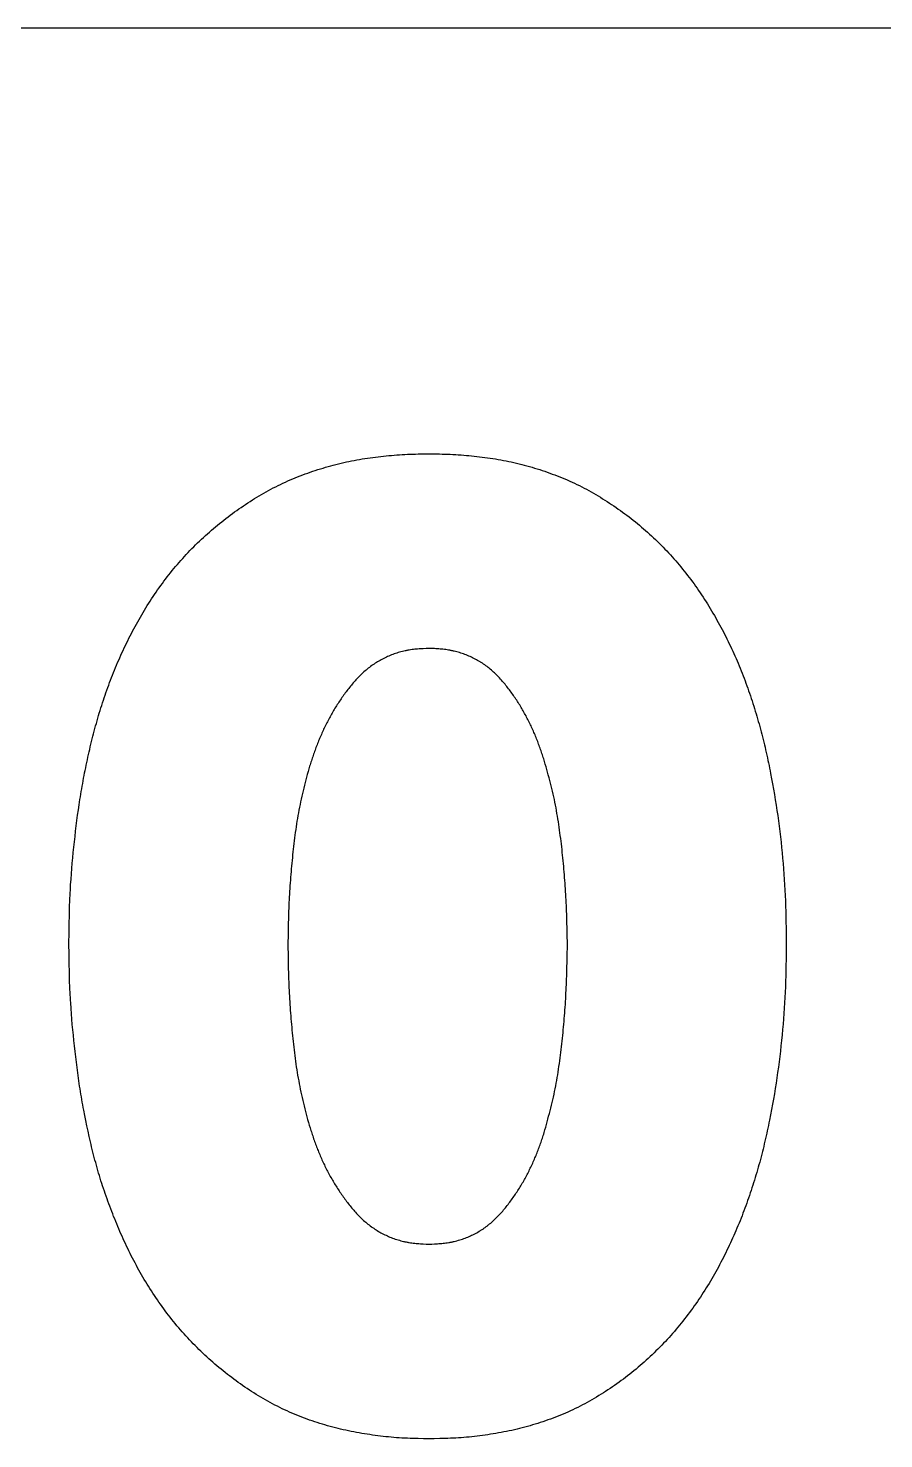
# Model space of a CAD drawing. Extents: x 4 to 389, y 10 to 269.
# Drawn here: x 209.88 to 214.51, y 203.7 to 211.33 of the extents above; entities that cross this region are included whole.
import ezdxf

# ---------------------------------------------------------------- set-up
doc = ezdxf.new("R2010")
doc.units = 0
doc.layers.get('0').update_dxf_attribs({"linetype": 'CONTINUOUS'})
doc.layers.add('ENGRAVE', color=5, linetype='CONTINUOUS')

msp = doc.modelspace()

# ---------------------------------------------------------------- linework, layer by layer
msp.add_lwpolyline([(288.0098, 211.3321), (62.0098, 211.3321)])
at = {"layer": 'ENGRAVE'}
for points in [[(212.0498, 203.7005), (212.0206, 203.7009), (211.9914, 203.7013), (211.9769, 203.7016), (211.9623, 203.702), (211.9477, 203.7025), (211.9331, 203.703), (211.9185, 203.7037), (211.9039, 203.7045), (211.8894, 203.7054), (211.8748, 203.7064), (211.8602, 203.7076), (211.8457, 203.7088), (211.8312, 203.7102), (211.8166, 203.7117), (211.8021, 203.7133), (211.7876, 203.715), (211.7731, 203.7168), (211.7587, 203.7187), (211.7442, 203.7207), (211.7298, 203.7229), (211.7153, 203.7251), (211.7009, 203.7274), (211.6865, 203.7298), (211.6721, 203.7323), (211.6578, 203.7349), (211.6434, 203.7376), (211.6291, 203.7404), (211.6148, 203.7433), (211.6005, 203.7463), (211.5862, 203.7495), (211.572, 203.7527), (211.5578, 203.7561), (211.5437, 203.7597), (211.5295, 203.7634), (211.5154, 203.7672), (211.5014, 203.7711), (211.4874, 203.7752), (211.4734, 203.7794), (211.4594, 203.7837), (211.4455, 203.7881), (211.4316, 203.7926), (211.4178, 203.7972), (211.4039, 203.802), (211.3902, 203.8068), (211.3765, 203.8118), (211.3628, 203.817), (211.3492, 203.8222), (211.3356, 203.8277), (211.3222, 203.8333), (211.3087, 203.839), (211.2954, 203.8449), (211.282, 203.8509), (211.2688, 203.857), (211.2556, 203.8633), (211.2425, 203.8697), (211.2295, 203.8763), (211.2165, 203.883), (211.2036, 203.8898), (211.1908, 203.8968), (211.178, 203.9038), (211.1653, 203.911), (211.1526, 203.9183), (211.14, 203.9257), (211.1275, 203.9332), (211.1151, 203.9408), (211.1027, 203.9486), (211.0903, 203.9564), (211.0781, 203.9643), (211.0659, 203.9724), (211.0537, 203.9805), (211.0417, 203.9888), (211.0297, 203.9971), (211.0178, 204.0055), (211.0059, 204.0141), (210.9941, 204.0227), (210.9824, 204.0315), (210.9708, 204.0403), (210.9593, 204.0492), (210.9478, 204.0583), (210.9364, 204.0674), (210.925, 204.0766), (210.9138, 204.0859), (210.9026, 204.0953), (210.8915, 204.1048), (210.8805, 204.1144), (210.8695, 204.124), (210.8587, 204.1338), (210.8479, 204.1436), (210.8372, 204.1536), (210.8265, 204.1636), (210.816, 204.1737), (210.8055, 204.1839), (210.7951, 204.1941), (210.7848, 204.2045), (210.7746, 204.2149), (210.7645, 204.2255), (210.7544, 204.2361), (210.7445, 204.2467), (210.7346, 204.2575), (210.7248, 204.2683), (210.7151, 204.2793), (210.7055, 204.2903), (210.696, 204.3013), (210.6865, 204.3125), (210.6772, 204.3237), (210.668, 204.335), (210.6588, 204.3464), (210.6498, 204.3579), (210.6408, 204.3694), (210.6319, 204.381), (210.6232, 204.3927), (210.6145, 204.4044), (210.6059, 204.4162), (210.5974, 204.4281), (210.589, 204.4401), (210.5807, 204.4521), (210.5724, 204.4641), (210.5643, 204.4763), (210.5563, 204.4884), (210.5483, 204.5007), (210.5404, 204.513), (210.5326, 204.5254), (210.525, 204.5378), (210.5173, 204.5502), (210.5098, 204.5628), (210.5024, 204.5753), (210.4951, 204.588), (210.4878, 204.6006), (210.4806, 204.6134), (210.4736, 204.6261), (210.4666, 204.6389), (210.4597, 204.6518), (210.4528, 204.6647), (210.4461, 204.6777), (210.4394, 204.6907), (210.4329, 204.7037), (210.4264, 204.7168), (210.42, 204.7299), (210.4137, 204.7431), (210.4074, 204.7563), (210.4013, 204.7695), (210.3952, 204.7828), (210.3892, 204.7961), (210.3833, 204.8095), (210.3774, 204.8228), (210.3716, 204.8362), (210.3659, 204.8497), (210.3603, 204.8632), (210.3547, 204.8767), (210.3493, 204.8902), (210.3438, 204.9038), (210.3385, 204.9173), (210.3332, 204.9309), (210.328, 204.9446), (210.3228, 204.9583), (210.3177, 204.9719), (210.3127, 204.9857), (210.3078, 204.9994), (210.3029, 205.0132), (210.2981, 205.027), (210.2934, 205.0408), (210.2888, 205.0546), (210.2842, 205.0685), (210.2797, 205.0824), (210.2753, 205.0963), (210.271, 205.1102), (210.2667, 205.1242), (210.2626, 205.1382), (210.2585, 205.1522), (210.2544, 205.1662), (210.2505, 205.1803), (210.2466, 205.1944), (210.2428, 205.2085), (210.2391, 205.2226), (210.2354, 205.2367), (210.2318, 205.2509), (210.2283, 205.265), (210.2248, 205.2792), (210.2214, 205.2934), (210.218, 205.3076), (210.2147, 205.3218), (210.2115, 205.3361), (210.2052, 205.3646), (210.199, 205.3932), (210.1931, 205.4218), (210.1874, 205.4504), (210.1819, 205.4791), (210.1792, 205.4934), (210.1766, 205.5078), (210.1741, 205.5222), (210.1715, 205.5365), (210.1691, 205.5509), (210.1667, 205.5653), (210.1643, 205.5797), (210.162, 205.5941), (210.1598, 205.6086), (210.1576, 205.623), (210.1534, 205.6519), (210.1494, 205.6808), (210.1455, 205.7097), (210.1419, 205.7387), (210.1384, 205.7677), (210.135, 205.7967), (210.1318, 205.8257), (210.1287, 205.8548), (210.1258, 205.8838), (210.1229, 205.9129), (210.1202, 205.942), (210.1177, 205.9711), (210.1154, 206.0002), (210.1132, 206.0293), (210.1112, 206.0584), (210.1103, 206.073), (210.1095, 206.0875), (210.1087, 206.1021), (210.108, 206.1167), (210.1073, 206.1313), (210.1067, 206.1458), (210.1056, 206.175), (210.1047, 206.2042), (210.104, 206.2334), (210.1034, 206.2626), (210.1029, 206.2918), (210.1025, 206.321), (210.1019, 206.3794), (210.1025, 206.4374), (210.1029, 206.4664), (210.1034, 206.4955), (210.104, 206.5245), (210.1047, 206.5535), (210.1055, 206.5825), (210.1066, 206.6115), (210.1072, 206.626), (210.1079, 206.6405), (210.1086, 206.655), (210.1094, 206.6694), (210.1102, 206.6839), (210.1111, 206.6984), (210.1131, 206.7274), (210.1152, 206.7563), (210.1176, 206.7852), (210.1201, 206.8141), (210.1227, 206.843), (210.1256, 206.8719), (210.1285, 206.9008), (210.1316, 206.9297), (210.1348, 206.9585), (210.1381, 206.9874), (210.1416, 207.0162), (210.1452, 207.045), (210.149, 207.0737), (210.153, 207.1025), (210.1572, 207.1312), (210.1594, 207.1455), (210.1616, 207.1599), (210.1639, 207.1742), (210.1663, 207.1885), (210.1687, 207.2028), (210.1711, 207.2171), (210.1736, 207.2314), (210.1762, 207.2457), (210.1788, 207.26), (210.1814, 207.2743), (210.1842, 207.2885), (210.1869, 207.3028), (210.1898, 207.317), (210.1927, 207.3312), (210.1956, 207.3454), (210.1986, 207.3596), (210.2016, 207.3738), (210.2047, 207.388), (210.2079, 207.4022), (210.2111, 207.4163), (210.2143, 207.4305), (210.2176, 207.4446), (210.221, 207.4587), (210.2244, 207.4728), (210.2279, 207.4869), (210.2314, 207.501), (210.235, 207.5151), (210.2387, 207.5291), (210.2424, 207.5431), (210.2462, 207.5571), (210.2501, 207.5711), (210.254, 207.5851), (210.2581, 207.599), (210.2621, 207.613), (210.2663, 207.6269), (210.2705, 207.6407), (210.2748, 207.6546), (210.2792, 207.6684), (210.2837, 207.6822), (210.2882, 207.696), (210.2928, 207.7098), (210.2975, 207.7235), (210.3023, 207.7372), (210.3071, 207.7509), (210.312, 207.7646), (210.317, 207.7782), (210.3221, 207.7918), (210.3272, 207.8054), (210.3324, 207.8189), (210.3377, 207.8325), (210.3431, 207.8459), (210.3485, 207.8594), (210.3541, 207.8728), (210.3597, 207.8862), (210.3653, 207.8996), (210.3711, 207.9129), (210.3769, 207.9262), (210.3829, 207.9394), (210.3888, 207.9527), (210.3949, 207.9658), (210.4011, 207.979), (210.4073, 207.9921), (210.4136, 208.0052), (210.42, 208.0182), (210.4265, 208.0312), (210.433, 208.0441), (210.4397, 208.057), (210.4464, 208.0699), (210.4532, 208.0827), (210.46, 208.0955), (210.467, 208.1083), (210.474, 208.121), (210.4812, 208.1336), (210.4884, 208.1462), (210.4957, 208.1587), (210.5031, 208.1712), (210.5106, 208.1837), (210.5181, 208.1961), (210.5258, 208.2084), (210.5335, 208.2207), (210.5414, 208.2329), (210.5493, 208.2451), (210.5573, 208.2572), (210.5654, 208.2692), (210.5736, 208.2812), (210.5819, 208.2931), (210.5903, 208.305), (210.5987, 208.3168), (210.6073, 208.3285), (210.6159, 208.3401), (210.6247, 208.3517), (210.6335, 208.3632), (210.6425, 208.3747), (210.6515, 208.3861), (210.6606, 208.3974), (210.6698, 208.4086), (210.6791, 208.4197), (210.6885, 208.4308), (210.698, 208.4418), (210.7076, 208.4527), (210.7173, 208.4635), (210.7271, 208.4742), (210.7369, 208.4849), (210.7469, 208.4955), (210.7569, 208.506), (210.767, 208.5164), (210.7772, 208.5267), (210.7875, 208.537), (210.7979, 208.5471), (210.8083, 208.5572), (210.8189, 208.5672), (210.8295, 208.5771), (210.8402, 208.5869), (210.851, 208.5966), (210.8618, 208.6062), (210.8728, 208.6158), (210.8838, 208.6252), (210.8949, 208.6346), (210.906, 208.6439), (210.9173, 208.6531), (210.9286, 208.6622), (210.94, 208.6712), (210.9514, 208.6801), (210.963, 208.6889), (210.9746, 208.6976), (210.9862, 208.7063), (210.998, 208.7148), (211.0098, 208.7233), (211.0216, 208.7316), (211.0336, 208.7399), (211.0456, 208.7481), (211.0577, 208.7561), (211.0698, 208.7641), (211.082, 208.772), (211.0943, 208.7797), (211.1066, 208.7874), (211.119, 208.7949), (211.1315, 208.8024), (211.144, 208.8097), (211.1566, 208.817), (211.1692, 208.8241), (211.1819, 208.8311), (211.1947, 208.838), (211.2076, 208.8447), (211.2205, 208.8514), (211.2334, 208.8579), (211.2465, 208.8642), (211.2596, 208.8704), (211.2728, 208.8765), (211.286, 208.8825), (211.2993, 208.8883), (211.3127, 208.8939), (211.3261, 208.8995), (211.3395, 208.9049), (211.3531, 208.9102), (211.3666, 208.9154), (211.3802, 208.9204), (211.3939, 208.9254), (211.4076, 208.9302), (211.4213, 208.9349), (211.435, 208.9395), (211.4489, 208.944), (211.4627, 208.9483), (211.4766, 208.9526), (211.4905, 208.9567), (211.5044, 208.9607), (211.5184, 208.9646), (211.5324, 208.9683), (211.5465, 208.972), (211.5606, 208.9755), (211.5747, 208.9789), (211.5888, 208.9821), (211.603, 208.9853), (211.6172, 208.9883), (211.6314, 208.9911), (211.6457, 208.9939), (211.6599, 208.9965), (211.6742, 208.999), (211.6885, 209.0014), (211.7029, 209.0037), (211.7172, 209.0059), (211.7316, 209.0079), (211.746, 209.0099), (211.7604, 209.0117), (211.7748, 209.0135), (211.7892, 209.0152), (211.8036, 209.0168), (211.818, 209.0183), (211.8325, 209.0198), (211.8469, 209.0211), (211.8614, 209.0224), (211.8759, 209.0235), (211.8903, 209.0245), (211.9048, 209.0255), (211.9193, 209.0263), (211.9338, 209.0269), (211.9483, 209.0275), (211.9628, 209.028), (211.9773, 209.0283), (211.9918, 209.0286), (212.0208, 209.0291), (212.0498, 209.0294), (212.0788, 209.0291), (212.1077, 209.0286), (212.1222, 209.0283), (212.1367, 209.028), (212.1511, 209.0275), (212.1656, 209.0269), (212.18, 209.0263), (212.1945, 209.0255), (212.2089, 209.0246), (212.2234, 209.0235), (212.2378, 209.0224), (212.2522, 209.0212), (212.2666, 209.0198), (212.281, 209.0184), (212.2954, 209.0169), (212.3098, 209.0153), (212.3242, 209.0136), (212.3385, 209.0119), (212.3529, 209.01), (212.3672, 209.0081), (212.3816, 209.006), (212.3959, 209.0039), (212.4102, 209.0016), (212.4244, 208.9992), (212.4387, 208.9967), (212.4529, 208.9941), (212.4671, 208.9913), (212.4813, 208.9884), (212.4955, 208.9854), (212.5096, 208.9822), (212.5237, 208.979), (212.5378, 208.9756), (212.5518, 208.972), (212.5658, 208.9684), (212.5798, 208.9646), (212.5937, 208.9607), (212.6076, 208.9567), (212.6215, 208.9525), (212.6353, 208.9482), (212.6491, 208.9438), (212.6628, 208.9393), (212.6765, 208.9347), (212.6902, 208.93), (212.7038, 208.9251), (212.7174, 208.9201), (212.731, 208.915), (212.7445, 208.9098), (212.758, 208.9045), (212.7714, 208.8991), (212.7848, 208.8936), (212.7981, 208.8879), (212.8114, 208.8821), (212.8246, 208.8762), (212.8377, 208.8701), (212.8508, 208.8639), (212.8637, 208.8575), (212.8766, 208.851), (212.8895, 208.8443), (212.9022, 208.8375), (212.9149, 208.8305), (212.9276, 208.8235), (212.9402, 208.8163), (212.9527, 208.809), (212.9651, 208.8017), (212.9775, 208.7942), (212.9899, 208.7866), (213.0022, 208.7789), (213.0144, 208.7712), (213.0265, 208.7633), (213.0386, 208.7553), (213.0506, 208.7472), (213.0626, 208.739), (213.0744, 208.7308), (213.0863, 208.7224), (213.098, 208.7139), (213.1097, 208.7053), (213.1213, 208.6967), (213.1328, 208.6879), (213.1442, 208.679), (213.1556, 208.6701), (213.1669, 208.661), (213.1781, 208.6519), (213.1892, 208.6426), (213.2003, 208.6333), (213.2113, 208.6239), (213.2222, 208.6143), (213.233, 208.6047), (213.2438, 208.595), (213.2544, 208.5852), (213.265, 208.5754), (213.2755, 208.5654), (213.286, 208.5553), (213.2963, 208.5452), (213.3066, 208.535), (213.3167, 208.5247), (213.3268, 208.5143), (213.3368, 208.5038), (213.3467, 208.4933), (213.3566, 208.4826), (213.3663, 208.4719), (213.3759, 208.4611), (213.3855, 208.4502), (213.3949, 208.4393), (213.4043, 208.4282), (213.4136, 208.4171), (213.4227, 208.4059), (213.4318, 208.3946), (213.4408, 208.3833), (213.4497, 208.3718), (213.4585, 208.3603), (213.4672, 208.3488), (213.4758, 208.3371), (213.4843, 208.3254), (213.4927, 208.3136), (213.501, 208.3018), (213.5093, 208.2899), (213.5174, 208.2779), (213.5255, 208.2659), (213.5335, 208.2538), (213.5413, 208.2417), (213.5492, 208.2295), (213.5569, 208.2172), (213.5645, 208.2049), (213.5721, 208.1926), (213.5795, 208.1802), (213.5869, 208.1677), (213.5942, 208.1552), (213.6014, 208.1426), (213.6085, 208.13), (213.6156, 208.1174), (213.6225, 208.1047), (213.6294, 208.092), (213.6362, 208.0792), (213.6429, 208.0664), (213.6495, 208.0535), (213.6561, 208.0406), (213.6625, 208.0276), (213.6689, 208.0146), (213.6752, 208.0016), (213.6815, 207.9885), (213.6876, 207.9754), (213.6937, 207.9623), (213.6996, 207.9491), (213.7055, 207.9359), (213.7114, 207.9226), (213.7171, 207.9093), (213.7228, 207.896), (213.7283, 207.8827), (213.7338, 207.8693), (213.7393, 207.8559), (213.7446, 207.8424), (213.7499, 207.8289), (213.7551, 207.8154), (213.7602, 207.8019), (213.7652, 207.7883), (213.7702, 207.7747), (213.7751, 207.7611), (213.7799, 207.7474), (213.7846, 207.7338), (213.7893, 207.7201), (213.7939, 207.7063), (213.7984, 207.6926), (213.8029, 207.6788), (213.8073, 207.665), (213.8116, 207.6512), (213.8158, 207.6374), (213.82, 207.6235), (213.8241, 207.6096), (213.8281, 207.5957), (213.8321, 207.5818), (213.836, 207.5679), (213.8399, 207.5539), (213.8436, 207.5399), (213.8474, 207.526), (213.851, 207.512), (213.8546, 207.4979), (213.8581, 207.4839), (213.8616, 207.4698), (213.865, 207.4558), (213.8684, 207.4417), (213.8717, 207.4276), (213.8749, 207.4135), (213.8781, 207.3994), (213.8812, 207.3852), (213.8842, 207.3711), (213.8873, 207.3569), (213.8902, 207.3428), (213.8931, 207.3286), (213.896, 207.3144), (213.8988, 207.3002), (213.9042, 207.2718), (213.9094, 207.2433), (213.9145, 207.2148), (213.9193, 207.1863), (213.924, 207.1577), (213.9285, 207.1291), (213.9328, 207.1005), (213.9369, 207.0718), (213.9408, 207.0432), (213.9446, 207.0145), (213.9482, 206.9858), (213.9516, 206.957), (213.9549, 206.9283), (213.958, 206.8995), (213.9609, 206.8707), (213.9636, 206.8419), (213.9661, 206.813), (213.9685, 206.7842), (213.9707, 206.7553), (213.9727, 206.7264), (213.9745, 206.6976), (213.9761, 206.6687), (213.9774, 206.6397), (213.9786, 206.6108), (213.9796, 206.5819), (213.9805, 206.553), (213.9812, 206.5241), (213.9818, 206.4951), (213.9823, 206.4662), (213.9827, 206.4372), (213.9834, 206.3794), (213.9827, 206.3211), (213.9822, 206.292), (213.9817, 206.2629), (213.9811, 206.2338), (213.9804, 206.2047), (213.9796, 206.1756), (213.9786, 206.1465), (213.9774, 206.1174), (213.976, 206.0883), (213.9744, 206.0592), (213.9726, 206.0302), (213.9706, 206.0011), (213.9684, 205.9721), (213.966, 205.9431), (213.9634, 205.9141), (213.9607, 205.8851), (213.9577, 205.8561), (213.9546, 205.8271), (213.9514, 205.7982), (213.9479, 205.7693), (213.9443, 205.7404), (213.9405, 205.7115), (213.9365, 205.6827), (213.9324, 205.6539), (213.9281, 205.6251), (213.9236, 205.5963), (213.9189, 205.5676), (213.914, 205.5388), (213.909, 205.5102), (213.9037, 205.4815), (213.8983, 205.4529), (213.8926, 205.4243), (213.8897, 205.4101), (213.8868, 205.3958), (213.8838, 205.3816), (213.8807, 205.3673), (213.8776, 205.3531), (213.8744, 205.3389), (213.8712, 205.3247), (213.8679, 205.3105), (213.8646, 205.2963), (213.8612, 205.2822), (213.8577, 205.268), (213.8542, 205.2539), (213.8506, 205.2398), (213.847, 205.2257), (213.8432, 205.2116), (213.8395, 205.1976), (213.8356, 205.1835), (213.8317, 205.1695), (213.8277, 205.1555), (213.8237, 205.1415), (213.8195, 205.1275), (213.8153, 205.1136), (213.8111, 205.0997), (213.8067, 205.0858), (213.8023, 205.0719), (213.7978, 205.0581), (213.7933, 205.0442), (213.7887, 205.0304), (213.784, 205.0166), (213.7792, 205.0029), (213.7744, 204.9891), (213.7694, 204.9754), (213.7645, 204.9617), (213.7594, 204.9481), (213.7543, 204.9345), (213.7491, 204.9208), (213.7439, 204.9073), (213.7385, 204.8937), (213.7331, 204.8802), (213.7277, 204.8667), (213.7221, 204.8532), (213.7165, 204.8398), (213.7108, 204.8264), (213.7051, 204.813), (213.6992, 204.7996), (213.6933, 204.7863), (213.6873, 204.7731), (213.6813, 204.7598), (213.6751, 204.7466), (213.6689, 204.7335), (213.6626, 204.7203), (213.6562, 204.7073), (213.6497, 204.6942), (213.6431, 204.6812), (213.6365, 204.6683), (213.6297, 204.6554), (213.6229, 204.6425), (213.616, 204.6297), (213.609, 204.6169), (213.6019, 204.6042), (213.5948, 204.5915), (213.5875, 204.5789), (213.5802, 204.5663), (213.5728, 204.5537), (213.5653, 204.5413), (213.5577, 204.5288), (213.55, 204.5164), (213.5423, 204.5041), (213.5344, 204.4918), (213.5265, 204.4796), (213.5185, 204.4674), (213.5104, 204.4553), (213.5022, 204.4433), (213.494, 204.4313), (213.4856, 204.4193), (213.4772, 204.4075), (213.4686, 204.3957), (213.46, 204.3839), (213.4513, 204.3723), (213.4425, 204.3607), (213.4336, 204.3492), (213.4245, 204.3377), (213.4154, 204.3264), (213.4062, 204.3151), (213.397, 204.3039), (213.3876, 204.2927), (213.3781, 204.2817), (213.3685, 204.2707), (213.3588, 204.2598), (213.3491, 204.249), (213.3392, 204.2382), (213.3293, 204.2276), (213.3193, 204.217), (213.3092, 204.2065), (213.299, 204.1961), (213.2887, 204.1858), (213.2784, 204.1755), (213.2679, 204.1654), (213.2574, 204.1553), (213.2468, 204.1453), (213.2362, 204.1354), (213.2254, 204.1255), (213.2146, 204.1158), (213.2036, 204.1062), (213.1926, 204.0966), (213.1816, 204.0872), (213.1704, 204.0778), (213.1592, 204.0685), (213.1479, 204.0594), (213.1365, 204.0503), (213.125, 204.0413), (213.1134, 204.0324), (213.1018, 204.0237), (213.0901, 204.015), (213.0783, 204.0065), (213.0665, 203.998), (213.0545, 203.9896), (213.0425, 203.9814), (213.0304, 203.9732), (213.0183, 203.9652), (213.0061, 203.9572), (212.9938, 203.9494), (212.9815, 203.9416), (212.9691, 203.934), (212.9566, 203.9264), (212.9441, 203.919), (212.9315, 203.9116), (212.9189, 203.9044), (212.9062, 203.8973), (212.8934, 203.8903), (212.8806, 203.8834), (212.8677, 203.8767), (212.8547, 203.8701), (212.8417, 203.8636), (212.8285, 203.8573), (212.8153, 203.8512), (212.8021, 203.8452), (212.7887, 203.8393), (212.7753, 203.8336), (212.7619, 203.8281), (212.7484, 203.8226), (212.7348, 203.8173), (212.7212, 203.8122), (212.7075, 203.8071), (212.6938, 203.8022), (212.6801, 203.7974), (212.6663, 203.7928), (212.6524, 203.7882), (212.6386, 203.7838), (212.6247, 203.7794), (212.6107, 203.7752), (212.5968, 203.7711), (212.5828, 203.7672), (212.5687, 203.7633), (212.5546, 203.7596), (212.5405, 203.7561), (212.5264, 203.7526), (212.5122, 203.7493), (212.498, 203.7462), (212.4837, 203.7432), (212.4695, 203.7402), (212.4552, 203.7374), (212.4409, 203.7347), (212.4265, 203.7321), (212.4122, 203.7296), (212.3978, 203.7272), (212.3835, 203.7249), (212.3691, 203.7227), (212.3547, 203.7206), (212.3402, 203.7186), (212.3258, 203.7167), (212.3114, 203.7149), (212.2969, 203.7132), (212.2824, 203.7116), (212.2679, 203.7101), (212.2534, 203.7088), (212.2389, 203.7075), (212.2244, 203.7064), (212.2099, 203.7054), (212.1954, 203.7045), (212.1808, 203.7037), (212.1663, 203.703), (212.1517, 203.7025), (212.1372, 203.702), (212.1226, 203.7016), (212.1081, 203.7013), (212.079, 203.7009)], [(212.0498, 204.7531), (212.0652, 204.7539), (212.0805, 204.7547), (212.0882, 204.7551), (212.0959, 204.7556), (212.1035, 204.7562), (212.1112, 204.7568), (212.1188, 204.7575), (212.1264, 204.7583), (212.134, 204.7591), (212.1416, 204.7601), (212.1492, 204.7611), (212.1567, 204.7623), (212.1605, 204.763), (212.1643, 204.7637), (212.168, 204.7644), (212.1718, 204.7651), (212.1756, 204.7659), (212.1793, 204.7667), (212.183, 204.7675), (212.1868, 204.7684), (212.1942, 204.7702), (212.2016, 204.7722), (212.209, 204.7743), (212.2164, 204.7765), (212.2237, 204.7788), (212.231, 204.7813), (212.2382, 204.7838), (212.2454, 204.7865), (212.2526, 204.7893), (212.2597, 204.7922), (212.2668, 204.7952), (212.2739, 204.7983), (212.2809, 204.8015), (212.2878, 204.8048), (212.2947, 204.8082), (212.3015, 204.8117), (212.3083, 204.8154), (212.315, 204.8191), (212.3216, 204.823), (212.3249, 204.8249), (212.3282, 204.8269), (212.3315, 204.8289), (212.3347, 204.831), (212.3379, 204.8331), (212.3411, 204.8352), (212.3443, 204.8373), (212.3475, 204.8395), (212.3506, 204.8417), (212.3537, 204.8439), (212.3568, 204.8461), (212.3599, 204.8484), (212.363, 204.8507), (212.366, 204.853), (212.3691, 204.8554), (212.3721, 204.8578), (212.378, 204.8626), (212.3839, 204.8676), (212.3897, 204.8726), (212.3954, 204.8777), (212.401, 204.8829), (212.4066, 204.8882), (212.4121, 204.8935), (212.4176, 204.899), (212.4229, 204.9045), (212.4283, 204.91), (212.4335, 204.9156), (212.4387, 204.9213), (212.4438, 204.927), (212.4489, 204.9328), (212.4539, 204.9386), (212.4588, 204.9444), (212.4637, 204.9503), (212.4686, 204.9563), (212.4734, 204.9623), (212.4781, 204.9683), (212.4828, 204.9744), (212.4874, 204.9805), (212.492, 204.9866), (212.4965, 204.9928), (212.501, 204.999), (212.5054, 205.0053), (212.5098, 205.0115), (212.5142, 205.0179), (212.5185, 205.0242), (212.5227, 205.0306), (212.5269, 205.037), (212.5311, 205.0434), (212.5352, 205.0499), (212.5392, 205.0564), (212.5433, 205.0629), (212.5472, 205.0695), (212.5512, 205.0761), (212.5551, 205.0827), (212.5589, 205.0893), (212.5627, 205.096), (212.5665, 205.1027), (212.5702, 205.1094), (212.5738, 205.1161), (212.5775, 205.1228), (212.581, 205.1296), (212.5846, 205.1364), (212.5881, 205.1433), (212.5915, 205.1501), (212.5949, 205.157), (212.5983, 205.1639), (212.6016, 205.1708), (212.6048, 205.1777), (212.6081, 205.1847), (212.6113, 205.1916), (212.6144, 205.1986), (212.6175, 205.2056), (212.6206, 205.2127), (212.6236, 205.2197), (212.6265, 205.2268), (212.6295, 205.2339), (212.6323, 205.241), (212.6352, 205.2481), (212.638, 205.2552), (212.6408, 205.2624), (212.6435, 205.2695), (212.6462, 205.2767), (212.6488, 205.2839), (212.6514, 205.2911), (212.6539, 205.2984), (212.6564, 205.3056), (212.6589, 205.3129), (212.6613, 205.3201), (212.6637, 205.3274), (212.6661, 205.3347), (212.6684, 205.342), (212.6707, 205.3493), (212.6729, 205.3567), (212.6751, 205.364), (212.6773, 205.3713), (212.6816, 205.3861), (212.6857, 205.4008), (212.6898, 205.4156), (212.6938, 205.4304), (212.6977, 205.4452), (212.7016, 205.46), (212.7054, 205.4749), (212.7092, 205.4897), (212.7129, 205.5046), (212.7165, 205.5195), (212.72, 205.5344), (212.7234, 205.5494), (212.7267, 205.5643), (212.7299, 205.5793), (212.733, 205.5943), (212.7359, 205.6094), (212.7387, 205.6244), (212.7414, 205.6395), (212.7441, 205.6546), (212.7466, 205.6698), (212.749, 205.6849), (212.7513, 205.7), (212.7536, 205.7152), (212.7557, 205.7304), (212.7578, 205.7456), (212.7598, 205.7607), (212.7618, 205.7759), (212.7637, 205.7912), (212.7655, 205.8064), (212.7673, 205.8216), (212.769, 205.8368), (212.7707, 205.8521), (212.7723, 205.8673), (212.7739, 205.8825), (212.7754, 205.8978), (212.7769, 205.9131), (212.7783, 205.9283), (212.7797, 205.9436), (212.781, 205.9589), (212.7823, 205.9741), (212.7835, 205.9894), (212.7847, 206.0047), (212.7858, 206.02), (212.7869, 206.0353), (212.7879, 206.0506), (212.7889, 206.0659), (212.7898, 206.0812), (212.7907, 206.0965), (212.7915, 206.1118), (212.7923, 206.1271), (212.793, 206.1424), (212.7936, 206.1577), (212.7942, 206.173), (212.7948, 206.1883), (212.7953, 206.2036), (212.7958, 206.2189), (212.7966, 206.2496), (212.7974, 206.2802), (212.798, 206.3109), (212.7992, 206.3722), (212.798, 206.433), (212.7973, 206.4634), (212.7966, 206.4938), (212.7961, 206.5091), (212.7957, 206.5243), (212.7952, 206.5395), (212.7946, 206.5547), (212.7941, 206.5699), (212.7934, 206.5851), (212.7928, 206.6003), (212.792, 206.6155), (212.7913, 206.6306), (212.7904, 206.6458), (212.7895, 206.661), (212.7886, 206.6762), (212.7876, 206.6914), (212.7865, 206.7066), (212.7854, 206.7217), (212.7842, 206.7369), (212.783, 206.7521), (212.7817, 206.7672), (212.7804, 206.7824), (212.7791, 206.7976), (212.7776, 206.8127), (212.7762, 206.8278), (212.7747, 206.843), (212.7731, 206.8581), (212.7715, 206.8733), (212.7699, 206.8884), (212.7682, 206.9035), (212.7664, 206.9186), (212.7646, 206.9337), (212.7628, 206.9488), (212.7608, 206.9639), (212.7588, 206.979), (212.7568, 206.9941), (212.7547, 207.0091), (212.7525, 207.0242), (212.7502, 207.0392), (212.7478, 207.0543), (212.7453, 207.0693), (212.7428, 207.0843), (212.7401, 207.0993), (212.7374, 207.1142), (212.7345, 207.1292), (212.7315, 207.1441), (212.7284, 207.159), (212.7251, 207.1738), (212.7218, 207.1887), (212.7183, 207.2035), (212.7147, 207.2183), (212.7111, 207.233), (212.7074, 207.2478), (212.7036, 207.2625), (212.6997, 207.2772), (212.6958, 207.2919), (212.6918, 207.3066), (212.6878, 207.3213), (212.6837, 207.336), (212.6795, 207.3506), (212.6751, 207.3652), (212.6729, 207.3724), (212.6707, 207.3797), (212.6684, 207.387), (212.6661, 207.3942), (212.6638, 207.4014), (212.6614, 207.4087), (212.659, 207.4159), (212.6565, 207.4231), (212.654, 207.4303), (212.6514, 207.4374), (212.6489, 207.4446), (212.6462, 207.4517), (212.6436, 207.4589), (212.6409, 207.466), (212.6382, 207.4731), (212.6354, 207.4802), (212.6326, 207.4872), (212.6297, 207.4943), (212.6268, 207.5013), (212.6239, 207.5083), (212.6209, 207.5154), (212.6179, 207.5223), (212.6149, 207.5293), (212.6118, 207.5363), (212.6086, 207.5432), (212.6055, 207.5501), (212.6023, 207.557), (212.599, 207.5639), (212.5957, 207.5708), (212.5924, 207.5776), (212.589, 207.5844), (212.5856, 207.5912), (212.5821, 207.598), (212.5786, 207.6047), (212.5751, 207.6115), (212.5714, 207.6182), (212.5678, 207.6249), (212.5641, 207.6315), (212.5604, 207.6381), (212.5566, 207.6447), (212.5527, 207.6513), (212.5489, 207.6578), (212.5449, 207.6644), (212.541, 207.6709), (212.5369, 207.6773), (212.5329, 207.6837), (212.5288, 207.6901), (212.5246, 207.6965), (212.5204, 207.7029), (212.5161, 207.7092), (212.5118, 207.7155), (212.5075, 207.7217), (212.5031, 207.7279), (212.4987, 207.7341), (212.4942, 207.7403), (212.4897, 207.7464), (212.4851, 207.7525), (212.4805, 207.7585), (212.4758, 207.7645), (212.4711, 207.7705), (212.4663, 207.7764), (212.4615, 207.7823), (212.4566, 207.7881), (212.4517, 207.7939), (212.4467, 207.7997), (212.4416, 207.8054), (212.4365, 207.811), (212.4314, 207.8166), (212.4261, 207.8222), (212.4208, 207.8277), (212.4155, 207.8331), (212.41, 207.8385), (212.4045, 207.8437), (212.399, 207.849), (212.3934, 207.8541), (212.3876, 207.8591), (212.3819, 207.8641), (212.376, 207.869), (212.3701, 207.8737), (212.3671, 207.8761), (212.3641, 207.8784), (212.361, 207.8807), (212.358, 207.883), (212.3549, 207.8852), (212.3518, 207.8874), (212.3487, 207.8896), (212.3456, 207.8918), (212.3424, 207.8939), (212.3392, 207.896), (212.3361, 207.8981), (212.3328, 207.9001), (212.3296, 207.9021), (212.3264, 207.9041), (212.3198, 207.908), (212.3132, 207.9118), (212.3066, 207.9155), (212.2998, 207.9191), (212.293, 207.9226), (212.2862, 207.9259), (212.2793, 207.9292), (212.2723, 207.9324), (212.2653, 207.9354), (212.2583, 207.9384), (212.2512, 207.9412), (212.2441, 207.944), (212.2369, 207.9466), (212.2297, 207.9491), (212.2225, 207.9515), (212.2152, 207.9538), (212.2079, 207.956), (212.2005, 207.958), (212.1932, 207.96), (212.1858, 207.9618), (212.1821, 207.9626), (212.1784, 207.9635), (212.1746, 207.9642), (212.1709, 207.965), (212.1672, 207.9657), (212.1635, 207.9664), (212.1597, 207.9671), (212.156, 207.9677), (212.1485, 207.9689), (212.141, 207.9699), (212.1334, 207.9709), (212.1259, 207.9717), (212.1183, 207.9725), (212.1107, 207.9732), (212.1031, 207.9738), (212.0955, 207.9743), (212.0879, 207.9748), (212.0803, 207.9753), (212.0651, 207.9761), (212.0498, 207.9768), (212.0345, 207.9761), (212.0192, 207.9752), (212.0116, 207.9748), (212.004, 207.9743), (211.9964, 207.9737), (211.9887, 207.9731), (211.9811, 207.9724), (211.9735, 207.9717), (211.966, 207.9708), (211.9584, 207.9699), (211.9508, 207.9688), (211.9433, 207.9676), (211.9395, 207.967), (211.9358, 207.9664), (211.932, 207.9657), (211.9283, 207.9649), (211.9245, 207.9642), (211.9208, 207.9634), (211.9134, 207.9617), (211.9059, 207.9599), (211.8985, 207.958), (211.8912, 207.9559), (211.8838, 207.9538), (211.8765, 207.9515), (211.8692, 207.9491), (211.862, 207.9466), (211.8548, 207.944), (211.8476, 207.9412), (211.8405, 207.9384), (211.8334, 207.9355), (211.8264, 207.9324), (211.8194, 207.9293), (211.8125, 207.926), (211.8056, 207.9227), (211.7988, 207.9192), (211.792, 207.9156), (211.7853, 207.912), (211.7786, 207.9082), (211.7721, 207.9043), (211.7655, 207.9003), (211.7591, 207.8962), (211.7527, 207.892), (211.7464, 207.8877), (211.7432, 207.8855), (211.7401, 207.8833), (211.7339, 207.8788), (211.7278, 207.8742), (211.7218, 207.8695), (211.7159, 207.8647), (211.71, 207.8598), (211.7042, 207.8549), (211.6984, 207.8498), (211.6928, 207.8446), (211.6872, 207.8394), (211.6817, 207.8341), (211.6762, 207.8288), (211.6708, 207.8233), (211.6655, 207.8179), (211.6602, 207.8123), (211.655, 207.8067), (211.6499, 207.801), (211.6448, 207.7953), (211.6398, 207.7895), (211.6349, 207.7837), (211.63, 207.7779), (211.6251, 207.7719), (211.6203, 207.766), (211.6156, 207.76), (211.6109, 207.754), (211.6063, 207.7479), (211.6017, 207.7418), (211.5971, 207.7357), (211.5926, 207.7295), (211.5881, 207.7233), (211.5837, 207.7171), (211.5793, 207.7108), (211.5749, 207.7046), (211.5706, 207.6982), (211.5663, 207.6919), (211.5621, 207.6856), (211.5579, 207.6792), (211.5537, 207.6728), (211.5496, 207.6663), (211.5456, 207.6599), (211.5415, 207.6534), (211.5376, 207.6469), (211.5336, 207.6403), (211.5297, 207.6337), (211.5259, 207.6271), (211.5221, 207.6205), (211.5184, 207.6138), (211.5147, 207.6071), (211.511, 207.6004), (211.5074, 207.5937), (211.5039, 207.5869), (211.5004, 207.5802), (211.4969, 207.5734), (211.4935, 207.5665), (211.4901, 207.5597), (211.4867, 207.5528), (211.4835, 207.5459), (211.4802, 207.539), (211.477, 207.5321), (211.4738, 207.5251), (211.4707, 207.5182), (211.4676, 207.5112), (211.4645, 207.5042), (211.4615, 207.4972), (211.4585, 207.4901), (211.4556, 207.4831), (211.4526, 207.476), (211.4498, 207.4689), (211.447, 207.4618), (211.4442, 207.4547), (211.4414, 207.4476), (211.4387, 207.4405), (211.436, 207.4333), (211.4334, 207.4262), (211.4307, 207.419), (211.4282, 207.4118), (211.4256, 207.4046), (211.4231, 207.3974), (211.4207, 207.3901), (211.4182, 207.3829), (211.4158, 207.3756), (211.4135, 207.3684), (211.4111, 207.3611), (211.4088, 207.3538), (211.4066, 207.3465), (211.4043, 207.3392), (211.3999, 207.3246), (211.3957, 207.3099), (211.3915, 207.2952), (211.3875, 207.2805), (211.3835, 207.2658), (211.3797, 207.251), (211.3759, 207.2362), (211.3723, 207.2213), (211.3687, 207.2065), (211.3652, 207.1916), (211.3619, 207.1767), (211.3586, 207.1618), (211.3554, 207.1469), (211.3523, 207.1319), (211.3493, 207.1169), (211.3463, 207.1019), (211.3435, 207.0869), (211.3408, 207.0719), (211.3382, 207.0568), (211.3357, 207.0418), (211.3332, 207.0267), (211.3309, 207.0116), (211.3287, 206.9965), (211.3266, 206.9814), (211.3246, 206.9662), (211.3227, 206.9511), (211.3208, 206.9359), (211.3191, 206.9207), (211.3173, 206.9056), (211.3156, 206.8904), (211.314, 206.8752), (211.3124, 206.86), (211.3109, 206.8448), (211.3094, 206.8296), (211.3079, 206.8144), (211.3065, 206.7992), (211.3051, 206.784), (211.3038, 206.7688), (211.3025, 206.7535), (211.3012, 206.7383), (211.3001, 206.7231), (211.2989, 206.7079), (211.2979, 206.6926), (211.2968, 206.6774), (211.2959, 206.6621), (211.2949, 206.6469), (211.2941, 206.6317), (211.2933, 206.6164), (211.2926, 206.6012), (211.2919, 206.5859), (211.2912, 206.5706), (211.2907, 206.5554), (211.2901, 206.5401), (211.2896, 206.5249), (211.2892, 206.5096), (211.2887, 206.4943), (211.288, 206.4638), (211.2873, 206.4332), (211.2861, 206.3722), (211.2873, 206.3106), (211.2879, 206.2799), (211.2887, 206.2491), (211.2895, 206.2183), (211.29, 206.203), (211.2905, 206.1876), (211.2911, 206.1722), (211.2917, 206.1568), (211.2924, 206.1415), (211.2931, 206.1261), (211.2938, 206.1107), (211.2947, 206.0954), (211.2956, 206.08), (211.2965, 206.0647), (211.2975, 206.0493), (211.2985, 206.034), (211.2996, 206.0186), (211.3008, 206.0033), (211.302, 205.9879), (211.3032, 205.9726), (211.3045, 205.9573), (211.3058, 205.9419), (211.3072, 205.9266), (211.3087, 205.9113), (211.3101, 205.896), (211.3117, 205.8807), (211.3132, 205.8654), (211.3148, 205.8501), (211.3165, 205.8348), (211.3182, 205.8195), (211.3199, 205.8042), (211.3218, 205.7889), (211.3237, 205.7736), (211.3256, 205.7584), (211.3277, 205.7431), (211.3298, 205.7279), (211.3321, 205.7127), (211.3345, 205.6975), (211.3369, 205.6823), (211.3395, 205.6671), (211.3422, 205.652), (211.345, 205.6368), (211.3478, 205.6217), (211.3508, 205.6066), (211.3539, 205.5915), (211.357, 205.5765), (211.3602, 205.5614), (211.3636, 205.5464), (211.367, 205.5314), (211.3705, 205.5164), (211.3741, 205.5015), (211.3778, 205.4865), (211.3816, 205.4716), (211.3855, 205.4567), (211.3895, 205.4419), (211.3936, 205.4271), (211.3978, 205.4123), (211.4021, 205.3975), (211.4066, 205.3828), (211.4088, 205.3754), (211.4111, 205.3681), (211.4135, 205.3607), (211.4158, 205.3534), (211.4182, 205.3461), (211.4207, 205.3388), (211.4232, 205.3315), (211.4257, 205.3242), (211.4282, 205.317), (211.4308, 205.3097), (211.4334, 205.3025), (211.4361, 205.2953), (211.4388, 205.2881), (211.4415, 205.2809), (211.4443, 205.2737), (211.4471, 205.2665), (211.4499, 205.2594), (211.4528, 205.2523), (211.4558, 205.2451), (211.4587, 205.238), (211.4618, 205.231), (211.4648, 205.2239), (211.4679, 205.2169), (211.4711, 205.2098), (211.4742, 205.2028), (211.4775, 205.1959), (211.4808, 205.1889), (211.4841, 205.1819), (211.4874, 205.175), (211.4908, 205.1681), (211.4943, 205.1612), (211.4978, 205.1544), (211.5013, 205.1475), (211.5049, 205.1407), (211.5085, 205.1339), (211.5122, 205.1272), (211.5159, 205.1204), (211.5197, 205.1137), (211.5235, 205.107), (211.5273, 205.1004), (211.5312, 205.0937), (211.5352, 205.0871), (211.5391, 205.0806), (211.5432, 205.074), (211.5472, 205.0675), (211.5513, 205.061), (211.5555, 205.0545), (211.5597, 205.048), (211.5639, 205.0416), (211.5682, 205.0352), (211.5726, 205.0289), (211.5769, 205.0225), (211.5813, 205.0162), (211.5858, 205.0099), (211.5903, 205.0037), (211.5948, 204.9974), (211.5993, 204.9912), (211.6039, 204.9851), (211.6086, 204.979), (211.6133, 204.9729), (211.6181, 204.9668), (211.6229, 204.9608), (211.6277, 204.9548), (211.6326, 204.9489), (211.6376, 204.943), (211.6426, 204.9372), (211.6477, 204.9314), (211.6528, 204.9257), (211.658, 204.92), (211.6633, 204.9144), (211.6686, 204.9088), (211.674, 204.9033), (211.6795, 204.8979), (211.6851, 204.8925), (211.6907, 204.8872), (211.6964, 204.882), (211.7021, 204.8769), (211.7079, 204.8719), (211.7138, 204.8669), (211.7198, 204.862), (211.7258, 204.8573), (211.732, 204.8526), (211.7382, 204.848), (211.7413, 204.8458), (211.7444, 204.8435), (211.7508, 204.8392), (211.7572, 204.8349), (211.7637, 204.8308), (211.7702, 204.8267), (211.7768, 204.8228), (211.7835, 204.819), (211.7903, 204.8152), (211.7971, 204.8116), (211.8039, 204.8081), (211.8109, 204.8047), (211.8178, 204.8014), (211.8249, 204.7982), (211.8319, 204.7951), (211.839, 204.7921), (211.8462, 204.7892), (211.8534, 204.7865), (211.8607, 204.7838), (211.868, 204.7813), (211.8753, 204.7788), (211.8826, 204.7765), (211.89, 204.7743), (211.8974, 204.7722), (211.9049, 204.7703), (211.9124, 204.7685), (211.9161, 204.7676), (211.9199, 204.7668), (211.9236, 204.7659), (211.9274, 204.7652), (211.9312, 204.7644), (211.935, 204.7637), (211.9387, 204.7631), (211.9425, 204.7624), (211.9501, 204.7612), (211.9577, 204.7602), (211.9653, 204.7592), (211.973, 204.7583), (211.9806, 204.7575), (211.9883, 204.7569), (211.996, 204.7562), (212.0036, 204.7557), (212.0113, 204.7552), (212.019, 204.7547), (212.0344, 204.7539)]]:
    msp.add_lwpolyline(points, close=True, dxfattribs=at)

doc.saveas('drawing.dxf')
